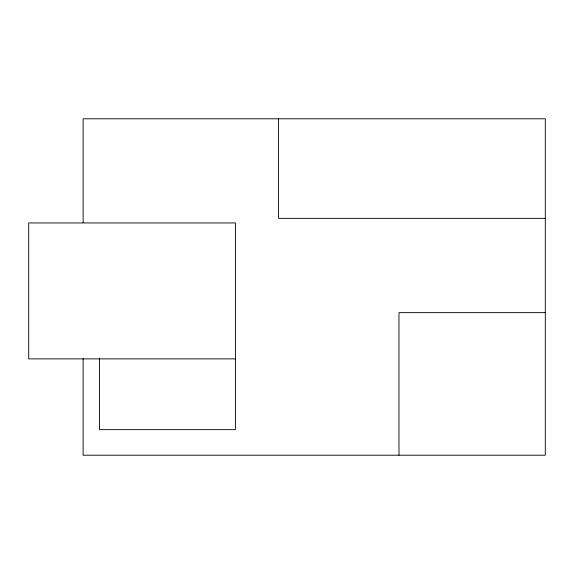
<?xml version="1.0" encoding="UTF-8"?>
<svg xmlns="http://www.w3.org/2000/svg" width="574" height="574" viewBox="0 0 574 574"><rect width="100%" height="100%" fill="white"/><g stroke="black" fill="none" stroke-linecap="round" stroke-linejoin="round"><path stroke-width="0.86" d="M545.3 218.364L278.526 218.364L278.526 118.796M545.3 312.636L398.98 312.636L398.98 455.204M235.397 358.886L28.7 358.886L28.7 222.949L235.397 222.949L235.397 429.653L99.467 429.653L99.467 358.068M83.13 222.583L83.13 118.796L545.3 118.796L545.3 455.204L83.13 455.204L83.13 358.578"/></g></svg>
